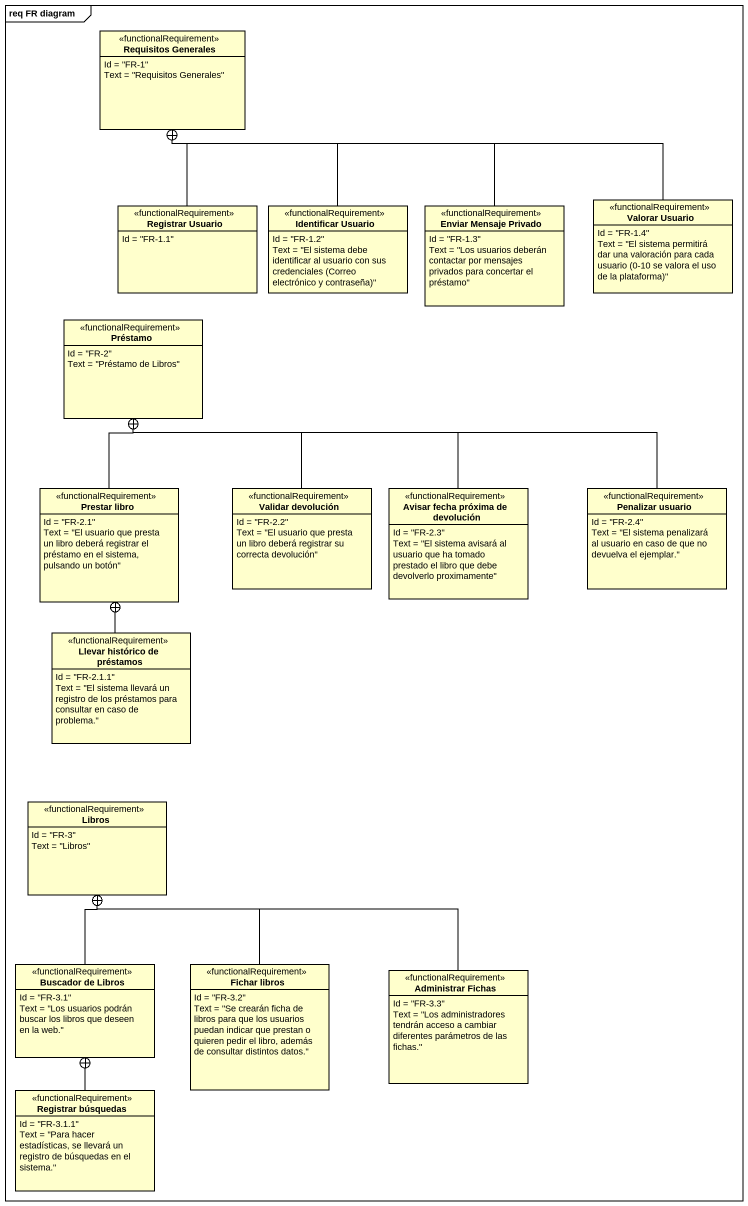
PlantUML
@startuml
mainframe req FR diagram
hide circle
hide empty members
class "Requisitos Generales" as Requisitos_Generales <<functionalRequirement>> {
  Id = "FR-1"
  Text = "Requisitos Generales"
}
class "Registrar Usuario" as Registrar_Usuario <<functionalRequirement>> {
  Id = "FR-1.1"
}
class "Identificar Usuario" as Identificar_Usuario <<functionalRequirement>> {
  Id = "FR-1.2"
  {field} Text = "El sistema debe identificar al usuario con sus credenciales (Correo electrónico y contraseña)"
}
class "Enviar Mensaje Privado" as Enviar_Mensaje_Privado <<functionalRequirement>> {
  Id = "FR-1.3"
  Text = "Los usuarios deberán contactar por mensajes privados para concertar el préstamo"
}
class "Valorar Usuario" as Valorar_Usuario <<functionalRequirement>> {
  Id = "FR-1.4"
  {field} Text = "El sistema permitirá dar una valoración para cada usuario (0-10 se valora el uso de la plataforma)"
}
class Préstamo <<functionalRequirement>> {
  Id = "FR-2"
  Text = "Préstamo de Libros"
}
class "Prestar libro" as Prestar_libro <<functionalRequirement>> {
  Id = "FR-2.1"
  Text = "El usuario que presta un libro deberá registrar el préstamo en el sistema, pulsando un botón"
}
class "Validar devolución" as Validar_devolución <<functionalRequirement>> {
  Id = "FR-2.2"
  Text = "El usuario que presta un libro deberá registrar su correcta devolución"
}
class "Avisar fecha próxima de devolución" as Avisar_fecha_próxima_de <<functionalRequirement>> {
  Id = "FR-2.3"
  Text = "El sistema avisará al usuario que ha tomado prestado el libro que debe devolverlo proximamente"
}
class "Penalizar usuario" as Penalizar_usuario <<functionalRequirement>> {
  Id = "FR-2.4"
  Text = "El sistema penalizará al usuario en caso de que no devuelva el ejemplar."
}
class "Llevar histórico de préstamos" as Llevar_histórico_de <<functionalRequirement>> {
  Id = "FR-2.1.1"
  Text = "El sistema llevará un registro de los préstamos para consultar en caso de problema."
}
class Libros <<functionalRequirement>> {
  Id = "FR-3"
  Text = "Libros"
}
class "Buscador de Libros" as Buscador_de_Libros <<functionalRequirement>> {
  Id = "FR-3.1"
  Text = "Los usuarios podrán buscar los libros que deseen en la web."
}
class "Fichar libros" as Fichar_libros <<functionalRequirement>> {
  Id = "FR-3.2"
  Text = "Se crearán ficha de libros para que los usuarios puedan indicar que prestan o quieren pedir el libro, además de consultar distintos datos."
}
class "Administrar Fichas" as Administrar_Fichas <<functionalRequirement>> {
  Id = "FR-3.3"
  Text = "Los administradores tendrán acceso a cambiar diferentes parámetros de las fichas."
}
class "Registrar búsquedas" as Registrar_búsquedas <<functionalRequirement>> {
  Id = "FR-3.1.1"
  Text = "Para hacer estadísticas, se llevará un registro de búsquedas en el sistema."
}
Registrar_Usuario -up-+ Requisitos_Generales
Identificar_Usuario -up-+ Requisitos_Generales
Enviar_Mensaje_Privado -left-+ Requisitos_Generales
Valorar_Usuario -left-+ Requisitos_Generales
Prestar_libro -up-+ Préstamo
Validar_devolución -up-+ Préstamo
Avisar_fecha_próxima_de -left-+ Préstamo
Penalizar_usuario -left-+ Préstamo
Llevar_histórico_de -up-+ Prestar_libro
Buscador_de_Libros -up-+ Libros
Fichar_libros -up-+ Libros
Administrar_Fichas -left-+ Libros
Registrar_búsquedas -up-+ Buscador_de_Libros
@enduml
